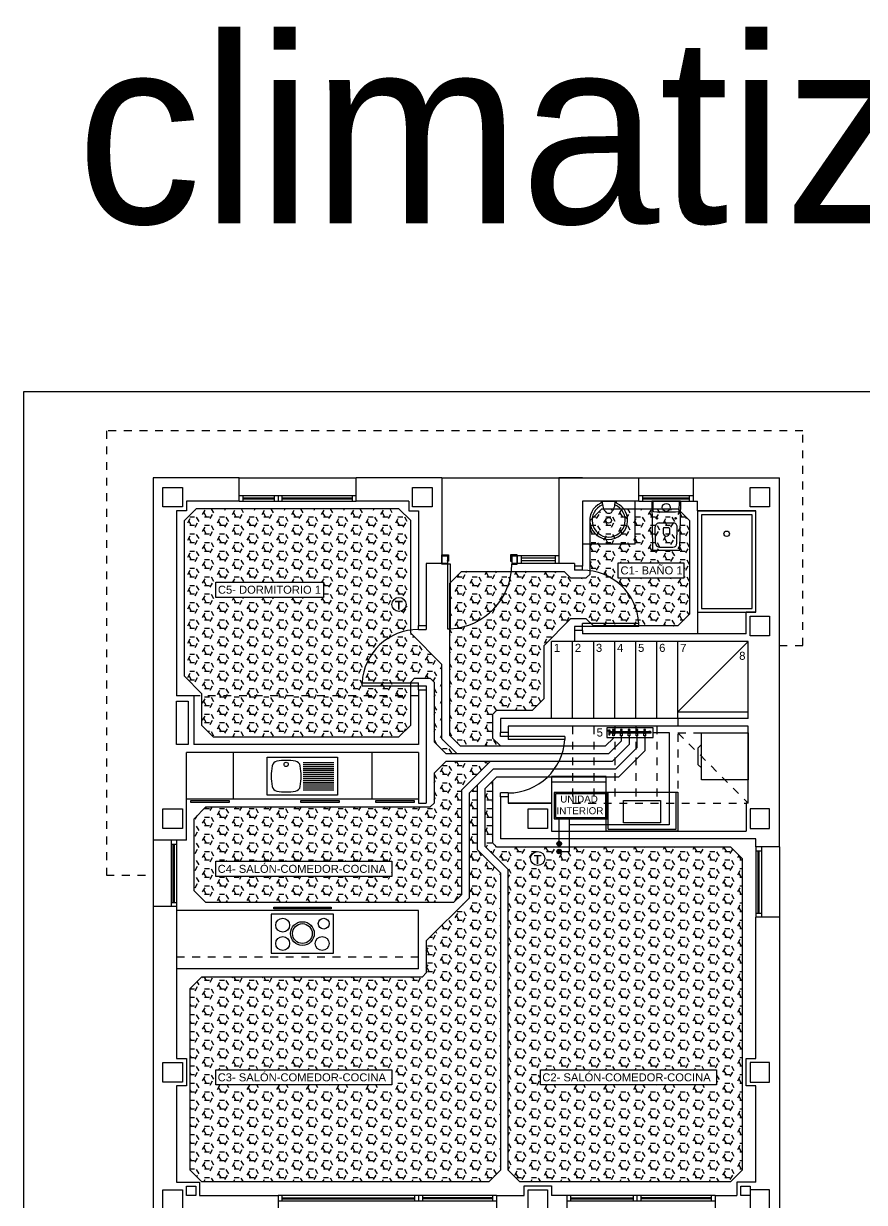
# Model space of a CAD drawing. Header units: millimetres. Extents: x 441156 to 441876, y 4514765 to 4515211.
# Drawn here: x 441467.02 to 441477.8, y 4515038.07 to 4515053.17 of the extents above; entities that cross this region are included whole.
import ezdxf
from ezdxf.enums import TextEntityAlignment as Align

# ---------------------------------------------------------------- set-up
doc = ezdxf.new("R2010")
doc.units = ezdxf.units.MM
for name, pattern in [('CONTINUA', [0]), ('HIDDEN', [0.375, 0.25, -0.125]), ('RAYITAS', [0.375, 0.25, -0.125])]:
    doc.linetypes.add(name, pattern=pattern)
doc.layers.add('01_cartela', color=6, linetype='Continuous', plot=False)
for name, color, linetype in [('01_mono BAJA', 2, 'Continuous'), ('01_proyección', 4, 'RAYITAS'), ('01_sanitarios', 250, 'Continuous'), ('01_textos', 7, 'Continuous'), ('INGIN CALEFACCION MAQUINAS', 7, 'Continuous'), ('INGIN CALEFACCION TEXTO', 7, 'Continuous'), ('INGIN CALEFACCION TUBERIAS', 89, 'Continuous'), ('INGIN CLIMATIZACION EQUIPOS', 7, 'Continuous'), ('SOMBRAS2', 250, 'Continuous')]:
    doc.layers.add(name, color=color, linetype=linetype)
doc.styles.add('Century Gothic_6', font='', dxfattribs={"height": 11})
doc.styles.add('Estilo1', font='swissel.ttf')
doc.styles.add('NIEVES2', font='sanss___.ttf')
doc.styles.add('NIEVES3', font='swisseb.ttf')
doc.styles.get('Century Gothic_6').set_extended_font_data('Century Gothic')
pattern_1 = [(0, (34.55036, 43.19824), (0, 0.1099852), [0.0635, -0.127]), (120, (34.55036, 43.19824), (-0.0952499772403, -0.0549926), [0.0635, -0.127]), (60, (34.61386, 43.19824), (-0.0952499772403, 0.0549926), [0.0635, -0.127])]

# ---------------------------------------------------------------- blocks, each defined once
blk = doc.blocks.new('A$C48161785')
at = {"layer": '01_mono BAJA', "color": 254, "linetype": 'CONTINUA'}
for p, q in [((1.1, 12.5), (0, 12.5)), ((0, 12.5), (0, 7.855)), ((1.1, 12.2), (1.1, 12.5)), ((1.1, 12.5), (2.6, 12.5)), ((3.7, 12.5), (2.6, 12.5)), ((2.6, 12.2), (2.6, 12.5)), ((3.7, 12.5), (3.7, 11.4)), ((3.7, 12.5), (5.2, 12.5)), ((5.5, 12.5), (5.2, 12.5)), ((5.2, 12.5), (5.2, 11.4)), ((5.2, 12.5), (6.225, 12.5)), ((6.225, 12.2), (6.225, 12.5)), ((6.225, 12.5), (6.925, 12.5)), ((6.925, 12.2), (6.925, 12.5)), ((6.925, 12.5), (8.025, 12.5)), ((8.025, 7.77, 0), (8.025, 12.5)), ((1.1, 12.27, 0), (2.6, 12.27, 0)), ((1.15, 12.27), (1.15, 12.2)), ((1.15, 12.242), (1.55, 12.242, 0)), ((1.55, 12.27, 0), (1.55, 12.2, 0)), ((1.6, 12.27, 0), (1.6, 12.2, 0)), ((1.65, 12.27, 0), (1.65, 12.2, 0)), ((1.65, 12.242, 0), (2.55, 12.242, 0)), ((2.55, 12.27, 0), (2.55, 12.2, 0)), ((6.225, 12.27), (6.925, 12.27)), ((6.275, 12.2), (6.275, 12.27)), ((6.275, 12.242), (6.875, 12.242)), ((6.875, 12.2), (6.875, 12.27)), ((1.1, 12.2), (0.425, 12.2)), ((0.425, 12.2, 0), (0.425, 12.075, 0)), ((1.1, 12.2, 0), (2.6, 12.2, 0)), ((1.15, 12.228), (1.55, 12.228, 0)), ((1.65, 12.228, 0), (2.55, 12.228, 0)), ((3.275, 12.2), (2.6, 12.2)), ((3.275, 12.2, 0), (3.275, 12.075, 0)), ((5.5, 12.2), (5.5, 11.366)), ((6.225, 12.2), (5.5, 12.2)), ((5.741, 12.198), (5.741, 12.183)), ((5.743, 12.2), (5.931, 12.2)), ((5.934, 12.198), (5.933, 12.183)), ((6.175, 11.65), (6.175, 12.2)), ((6.225, 12.2), (6.925, 12.2)), ((6.275, 12.228), (6.875, 12.228)), ((6.409, 12.073), (6.407, 12.2)), ((6.741, 12.073), (6.743, 12.2)), ((6.925, 12.2), (6.975, 12.2, 0)), ((6.975, 12.075, 0), (6.975, 12.2, 0)), ((0.3, 12.075), (0.3, 9.705)), ((0.425, 12.075, 0), (0.3, 12.075, 0)), ((3.275, 12.075, 0), (3.4, 12.075, 0)), ((3.4, 12.075), (3.4, 10.606)), ((5.853, 12.043), (5.822, 12.043)), ((6.975, 12.075, 0), (7.725, 12.075, 0)), ((7.725, 10.775, 0), (7.725, 12.075, 0)), ((6.439, 11.659), (6.435, 11.869)), ((6.485, 11.92), (6.665, 11.92)), ((6.535, 11.85), (6.535, 11.79)), ((6.545, 11.86), (6.605, 11.86)), ((6.615, 11.85), (6.615, 11.79)), ((6.711, 11.659), (6.715, 11.869)), ((6.175, 11.65), (5.5, 11.65)), ((3.785, 11.5), (3.785, 11.44)), ((4.58, 11.5), (4.58, 11.44)), ((4.665, 11.5), (4.665, 11.4)), ((5.2, 11.5), (4.665, 11.5)), ((4.715, 11.5), (4.715, 11.4)), ((5.15, 11.5), (5.15, 11.4)), ((6.489, 11.61), (6.661, 11.61)), ((3.7, 11.4), (3.5, 11.4)), ((3.5, 11.4), (3.5, 10.606)), ((3.71, 11.4), (3.77, 11.4)), ((3.77, 11.43), (3.77, 11.4)), ((4.595, 11.43), (4.595, 11.4)), ((5.2, 11.4), (4.665, 11.4)), ((5.15, 11.467), (4.715, 11.467)), ((5.15, 11.433), (4.715, 11.433)), ((5.4, 11.4), (5.2, 11.4)), ((5.4, 11.4), (5.4, 11.366)), ((5.5, 11.366), (5.4, 11.366)), ((5.4, 11.366), (5.4, 11.316)), ((5.5, 11.316), (5.5, 11.366)), ((5.5, 11.316), (5.4, 11.316)), ((6.975, 10.775, 0), (6.975, 10.5)), ((7.725, 10.775, 0), (7.6, 10.775, 0)), ((7.6, 10.5), (7.6, 10.775, 0)), ((3.4, 10.606), (3.5, 10.606)), ((3.4, 10.556), (3.4, 10.606)), ((3.5, 10.606), (3.5, 10.556)), ((6.224, 10.591), (5.4, 10.591)), ((5.4, 10.591), (5.4, 10.541)), ((5.5, 10.541), (5.5, 10.632)), ((6.224, 10.632), (5.5, 10.632)), ((6.224, 10.591), (6.224, 10.632)), ((3.4, 10.556), (3.5, 10.556)), ((5.4, 10.541), (5.4, 10.4)), ((5.5, 10.541), (5.4, 10.541)), ((5.5, 10.541), (5.5, 10.5)), ((7.6, 10.5), (5.5, 10.5)), ((5.105, 9.415), (5.105, 10.4)), ((5.4, 10.4), (5.105, 10.4)), ((5.375, 9.415), (5.375, 10.4)), ((7.625, 10.4), (5.4, 10.4)), ((5.645, 9.415), (5.645, 10.4)), ((5.915, 9.415), (5.915, 10.4)), ((6.185, 9.415), (6.185, 10.4)), ((6.455, 9.415), (6.455, 10.4)), ((6.725, 9.415), (6.725, 10.4)), ((6.725, 9.5), (7.625, 10.4)), ((7.625, 9.415), (7.625, 10.4)), ((2.676, 9.831), (2.676, 9.872)), ((2.676, 9.872), (3.4, 9.872)), ((2.676, 9.831), (3.5, 9.831)), ((3.4, 9.781), (3.4, 9.872)), ((3.5, 9.831), (3.5, 9.781)), ((0.52, 9.705), (0.3, 9.705)), ((0.52, 9.705), (0.52, 9.08)), ((3.4, 9.781), (3.4, 9.08)), ((3.4, 9.781), (3.5, 9.781)), ((3.5, 9.781), (3.5, 8.33)), ((7.625, 9.415, 0), (4.45, 9.415, 0)), ((4.45, 9.415, 0), (4.45, 9.235, 0)), ((4.45, 9.415, 0), (4.45, 9.235, 0)), ((6.725, 9.5), (7.625, 9.5)), ((4.55, 9.235, 0), (4.45, 9.235, 0)), ((4.45, 9.185, 0), (4.45, 9.235, 0)), ((7.625, 9.315, 0), (4.55, 9.315, 0)), ((4.55, 9.315, 0), (4.55, 9.235, 0)), ((4.55, 9.315, 0), (4.55, 9.235, 0)), ((4.55, 9.235, 0), (4.55, 9.144, 0)), ((7.625, 8.33), (7.625, 9.315)), ((3.4, 9.08), (0.52, 9.08)), ((5.274, 9.185, 0), (4.45, 9.185, 0)), ((5.274, 9.144, 0), (4.55, 9.144, 0)), ((5.274, 9.185, 0), (5.274, 9.144, 0)), ((3.4, 8.98), (0.425, 8.98)), ((0.425, 7.855), (0.425, 8.98)), ((1.025, 8.98), (1.025, 8.38)), ((1.462, 8.43, 0), (1.462, 8.92, 0)), ((1.462, 8.92, 0), (2.362, 8.92, 0)), ((2.362, 8.92, 0), (2.362, 8.43, 0)), ((2.8, 8.98), (2.8, 8.38)), ((3.4, 8.98), (3.4, 8.33)), ((1.921, 8.85, 0), (2.317, 8.85, 0)), ((1.921, 8.825, 0), (2.317, 8.825, 0)), ((1.921, 8.8, 0), (2.317, 8.8, 0)), ((1.921, 8.775, 0), (2.317, 8.775, 0)), ((1.921, 8.75, 0), (2.317, 8.75, 0)), ((1.921, 8.725, 0), (2.317, 8.725, 0)), ((1.921, 8.7, 0), (2.317, 8.7, 0)), ((1.921, 8.675, 0), (2.317, 8.675, 0)), ((1.921, 8.65, 0), (2.317, 8.65, 0)), ((1.921, 8.625, 0), (2.317, 8.625, 0)), ((1.921, 8.6, 0), (2.317, 8.6, 0)), ((1.921, 8.575, 0), (2.317, 8.575, 0)), ((1.921, 8.55, 0), (2.317, 8.55, 0)), ((1.921, 8.525, 0), (2.317, 8.525, 0)), ((1.921, 8.5, 0), (2.317, 8.5, 0)), ((5.805, 8.6, 0), (5.105, 8.6, 0)), ((5.83, 7.995, 0), (5.83, 8.47, 0)), ((6.7, 7.995, 0), (6.7, 8.47, 0)), ((3.4, 8.38), (0.425, 8.38)), ((2.362, 8.43, 0), (1.462, 8.43, 0)), ((3.4, 8.33), (3.5, 8.33)), ((4.45, 8.41, 0), (4.45, 8.46, 0)), ((4.55, 8.46, 0), (4.45, 8.46, 0)), ((4.45, 8.41, 0), (4.45, 7.87, 0)), ((4.55, 8.41, 0), (4.45, 8.41, 0)), ((4.55, 8.46, 0), (4.55, 8.41, 0)), ((4.55, 8.41, 0), (4.55, 8.33, 0)), ((5.105, 8.33), (4.55, 8.33)), ((4.55, 8.33), (5.105, 8.33)), ((5.105, 8.33), (5.105, 7.97, 0)), ((7.625, 8.33), (7.6, 8.33)), ((7.625, 8.33), (7.6, 8.33)), ((7.6, 8.33), (7.6, 7.97)), ((7.725, 7.87, 0), (4.45, 7.87, 0)), ((5.105, 7.97, 0), (7.6, 7.97, 0)), ((5.83, 7.995, 0), (6.7, 7.995, 0)), ((7.725, 7.77, 0), (7.725, 7.87)), ((0.425, 7.855), (0, 7.855)), ((0, 7.855), (0, 7.005)), ((0.23, 7.855), (0.23, 7.005)), ((0.23, 7.805), (0.3, 7.805)), ((0.258, 7.055), (0.258, 7.805)), ((0.272, 7.055), (0.272, 7.805)), ((0.3, 7.855), (0.3, 7.005)), ((8.025, 7.77, 0), (7.725, 7.77, 0)), ((7.725, 7.77, 0), (7.725, 6.87, 0)), ((7.725, 7.72, 0), (7.795, 7.72, 0)), ((7.753, 6.92, 0), (7.753, 7.72, 0)), ((7.767, 6.92, 0), (7.767, 7.72, 0)), ((7.795, 7.77, 0), (7.795, 6.87, 0)), ((8.025, 7.77, 0), (8.025, 6.87, 0)), ((0.3, 7.005), (0, 7.005)), ((0, 7.005), (0, 3)), ((0.23, 7.055), (0.3, 7.055)), ((0.3, 7.005), (0.3, 5.055)), ((3.4, 6.955), (0.3, 6.955)), ((3.4, 6.205), (3.4, 6.955)), ((7.725, 6.92, 0), (7.795, 6.92, 0)), ((8.025, 6.87, 0), (7.725, 6.87, 0)), ((7.725, 5.055), (7.725, 6.87, 0)), ((8.025, 6.87, 0), (8.025, 3, 0)), ((3.4, 6.205), (0.3, 6.205)), ((7.6, 4.705), (7.6, 5.055)), ((7.6, 5.055), (7.725, 5.055)), ((0.3, 4.705), (0.3, 3.47)), ((7.725, 4.705), (7.6, 4.705)), ((7.725, 3.47), (7.725, 4.705)), ((0.3, 3.47), (0.595, 3.47)), ((0.595, 3.47), (0.595, 3.3)), ((7.725, 3.47), (7.48, 3.47)), ((7.48, 3.47), (7.48, 3.3, 0)), ((0.595, 3.3), (1.6, 3.3, 0)), ((1.6, 3.3, 0), (1.6, 3, 0)), ((4.4, 3.3, 0), (1.6, 3.3, 0)), ((4.4, 3.23, 0), (1.6, 3.23, 0)), ((1.65, 3.3, 0), (1.65, 3.23, 0)), ((1.65, 3.272, 0), (3.35, 3.272, 0)), ((1.65, 3.258, 0), (3.35, 3.258, 0)), ((3.35, 3.3, 0), (3.35, 3.23, 0)), ((3.4, 3.3, 0), (3.4, 3.23, 0)), ((3.45, 3.3, 0), (3.45, 3.23, 0)), ((4.35, 3.272, 0), (3.45, 3.272, 0)), ((4.35, 3.258, 0), (3.45, 3.258, 0)), ((4.35, 3.3, 0), (4.35, 3.23, 0)), ((4.4, 3.3, 0), (4.755, 3.3, 0)), ((4.4, 3.3, 0), (4.4, 3, 0)), ((5.3, 3.3, 0), (5.105, 3.3, 0)), ((7.2, 3.3, 0), (5.3, 3.3, 0)), ((5.3, 3.3, 0), (5.3, 3, 0)), ((7.2, 3.23, 0), (5.3, 3.23, 0)), ((5.35, 3.3, 0), (5.35, 3.23, 0)), ((5.35, 3.272, 0), (6.15, 3.272, 0)), ((5.35, 3.258, 0), (6.15, 3.258, 0)), ((6.15, 3.3, 0), (6.15, 3.23, 0)), ((6.2, 3.3, 0), (6.2, 3.23, 0)), ((6.25, 3.3, 0), (6.25, 3.23, 0)), ((7.15, 3.272, 0), (6.25, 3.272, 0)), ((7.15, 3.258, 0), (6.25, 3.258, 0)), ((7.15, 3.3, 0), (7.15, 3.23, 0)), ((7.2, 3.3, 0), (7.48, 3.3, 0)), ((7.2, 3.3, 0), (7.48, 3.3, 0)), ((7.2, 3.3, 0), (7.2, 3, 0)), ((0, 3), (1.6, 3)), ((0, 3), (0, 0)), ((0, 3), (1.6, 3, 0)), ((1.6, 3, 0), (4.4, 3, 0)), ((4.4, 3, 0), (5.3, 3, 0)), ((7.2, 3, 0), (5.3, 3, 0)), ((7.2, 3, 0), (8.025, 3)), ((8.025, 3), (8.025, 0)), ((0, 0, 0), (8.025, 0))]:
    blk.add_line(p, q, dxfattribs=at)
for points in [[(0.375, 12.125), (0.125, 12.125), (0.125, 12.375), (0.375, 12.375), (0.375, 12.125)], [(3.575, 12.125), (3.325, 12.125), (3.325, 12.375), (3.575, 12.375), (3.575, 12.125)], [(7.65, 12.375), (7.9, 12.375), (7.9, 12.125), (7.65, 12.125), (7.65, 12.375)], [(3.785, 11.51), (3.785, 11.5), (3.7, 11.5), (3.7, 11.51)], [(3.77, 11.4), (3.7, 11.4), (3.7, 11.5), (3.77, 11.5)], [(4.58, 11.51), (4.58, 11.5), (4.665, 11.5), (4.665, 11.51)], [(3.77, 11.4), (3.77, 11.39), (3.7, 11.39), (3.7, 11.4)], [(3.785, 11.44), (3.785, 11.43), (3.77, 11.43), (3.77, 11.44)], [(3.77, 11.39), (3.77, 10.565), (3.81, 10.565), (3.81, 11.39)], [(4.58, 11.44), (4.58, 11.43), (4.595, 11.43), (4.595, 11.44)], [(4.595, 11.4), (4.595, 11.39), (4.665, 11.39), (4.665, 11.4)], [(7.65, 10.725), (7.9, 10.725), (7.9, 10.475), (7.65, 10.475), (7.65, 10.725)], [(0.3, 9.635), (0.45, 9.635), (0.45, 9.08), (0.3, 9.08)], [(0.478, 8.36), (0.478, 8.34), (0.978, 8.34), (0.978, 8.36)], [(2.85, 8.36), (2.85, 8.34), (3.35, 8.34), (3.35, 8.36)], [(0.375, 8.005), (0.125, 8.005), (0.125, 8.255), (0.375, 8.255), (0.375, 8.005)], [(5.055, 8.005), (4.805, 8.005), (4.805, 8.255), (5.055, 8.255), (5.055, 8.005)], [(7.65, 8.005), (7.9, 8.005), (7.9, 8.255), (7.65, 8.255), (7.65, 8.005)], [(0.375, 4.755), (0.125, 4.755), (0.125, 5.005), (0.375, 5.005), (0.375, 4.755)], [(7.65, 4.755), (7.9, 4.755), (7.9, 5.005), (7.65, 5.005), (7.65, 4.755)], [(0.375, 3.125), (0.125, 3.125), (0.125, 3.375), (0.375, 3.375), (0.375, 3.125)], [(0.425, 3.42), (0.545, 3.42), (0.545, 3.3), (0.425, 3.3)], [(5.055, 3.125), (4.805, 3.125), (4.805, 3.375), (5.055, 3.375), (5.055, 3.125)], [(7.53, 3.42), (7.65, 3.42), (7.65, 3.3), (7.53, 3.3)], [(7.65, 3.125), (7.9, 3.125), (7.9, 3.375), (7.65, 3.375), (7.65, 3.125)], [(7.835, 0.2), (7.935, 0.2), (7.935, 0.1), (7.835, 0.1)]]:
    blk.add_lwpolyline(points, close=True, dxfattribs=at)
at = {"layer": '01_mono BAJA', "color": 254, "linetype": 'CONTINUA', "flags": 128}
blk.add_lwpolyline([(6.394, 12.2, 0.414214), (6.39, 12.196), (6.39, 12.195), (6.4, 11.574, 0.436396), (6.404, 11.57), (6.746, 11.57, 0.436396), (6.75, 11.574), (6.76, 12.195), (6.76, 12.196, 0.414214), (6.756, 12.2)], format="xyb", close=True, dxfattribs=at)
at = {"layer": '01_mono BAJA', "color": 254, "linetype": 'CONTINUA', "elevation": 0}
for points in [[(7.725, 12.075), (6.975, 12.075), (6.975, 10.775), (7.725, 10.775)], [(7.675, 12.025), (7.025, 12.025), (7.025, 10.825), (7.675, 10.825)], [(7.025, 9.23), (7.625, 9.23), (7.625, 8.63), (7.025, 8.63)], [(5.105, 8.67), (5.105, 7.97), (5.805, 7.97), (5.805, 8.67)], [(5.805, 8.47), (6.725, 8.47), (6.725, 7.97), (5.805, 7.97)], [(1.887, 8.36), (1.887, 8.34), (2.387, 8.34), (2.387, 8.36)], [(6.029, 8.363), (6.501, 8.363), (6.501, 8.077), (6.029, 8.077)], [(2.28, 6.975), (1.545, 6.975), (1.545, 6.995), (2.28, 6.995)], [(1.512, 6.408), (2.312, 6.408), (2.312, 6.908), (1.512, 6.908)], [(0.19, 0.2), (0.09, 0.2), (0.09, 0.1), (0.19, 0.1)], [(4.062, 0.2), (3.962, 0.2), (3.962, 0.1), (4.062, 0.1)]]:
    blk.add_lwpolyline(points, close=True, dxfattribs=at)
at = {"layer": '01_mono BAJA', "color": 254, "linetype": 'CONTINUA'}
for points in [[(4.595, 11.5), (4.595, 11.4)], [(4.665, 11.4), (4.665, 11.5)], [(0.3, 5.055), (0.425, 5.055), (0.425, 4.705), (0.3, 4.705)], [(4.755, 3.3), (4.755, 3.425), (5.105, 3.425), (5.105, 3.3)]]:
    blk.add_lwpolyline(points, dxfattribs=at)
at = {"layer": '01_mono BAJA', "color": 254, "linetype": 'CONTINUA', "elevation": 0}
blk.add_lwpolyline([(7.025, 8.78), (6.985, 8.82), (6.985, 9.04), (7.025, 9.08)], dxfattribs=at)
at = {"layer": '01_mono BAJA', "color": 254, "linetype": 'CONTINUA'}
for centre, radius in [((6.575, 12.12), 0.051), ((5.837, 11.953), 0.036), ((6.455, 11.98), 0.01), ((6.695, 11.98), 0.01), ((7.35, 11.781, 0), 0.035), ((1.704, 8.825, 0), 0.0275), ((1.66, 6.765, 0), 0.089), ((1.912, 6.658, 0), 0.152), ((2.185, 6.785, 0), 0.0693), ((1.912, 6.658, 0), 0.127), ((1.66, 6.531, 0), 0.089), ((2.165, 6.531, 0), 0.089)]:
    blk.add_circle(centre, radius, dxfattribs=at)
for centre, radius, start, end in [((5.837, 11.953), 0.243, 114.8749, 65.1251), ((5.837, 11.953), 0.213, 112.0656, 68.0564), ((5.729, 12.184), 0.0128, 300.5291, 356.214), ((5.743, 12.197), 0.0027, 90, 173.3159), ((6.033, 12.197), 0.279, 179.383, 196.8165), ((5.903, 12.158), 0.143, 196.8165, 225.6956), ((5.772, 12.158), 0.143, 314.3044, 343.1835), ((5.642, 12.197), 0.279, 343.1835, 0.617), ((5.931, 12.197), 0.0027, 6.6841, 90), ((5.946, 12.184), 0.0128, 183.786, 239.4709), ((5.837, 12.091), 0.0498, 225.6956, 252.5904), ((5.837, 12.091), 0.0498, 287.9532, 314.3044), ((6.416, 12.073), 0.007, 180.924, 266.9359), ((6.575, 15.044), 2.982, 266.9359, 273.0641), ((6.734, 12.073), 0.007, 273.0641, 359.076), ((6.485, 11.87), 0.05, 90, 180.924), ((6.545, 11.85), 0.01, 90, 180), ((6.575, 11.79), 0.04, 180, 0), ((6.605, 11.85), 0.01, 0, 90), ((6.665, 11.87), 0.05, 359.076, 90), ((6.489, 11.66), 0.05, 180.924, 270), ((6.661, 11.66), 0.05, 270, 359.076), ((3.768, 11.391), 0.827, 272.8856, 359.9505), ((5.5, 10.591), 0.725, 3.2758, 90), ((3.4, 9.831), 0.725, 90, 176.7242), ((4.55, 9.185, 0), 0.725, 270, 356.7242), ((2.262, 8.675, 0), 0.75, 169.8852, 190.1148), ((1.598, 8.794, 0), 0.075, 99.0787, 169.8852), ((1.704, 8.127, 0), 0.75, 80.9213, 99.0787), ((1.811, 8.794, 0), 0.075, 10.1148, 80.9213), ((1.146, 8.675, 0), 0.75, 349.8852, 10.1148), ((1.598, 8.557, 0), 0.075, 190.1148, 260.9213), ((1.704, 9.223, 0), 0.75, 260.9213, 279.0787), ((1.811, 8.557, 0), 0.075, 279.0787, 349.8852)]:
    blk.add_arc(centre, radius, start, end, dxfattribs=at)
at = {"layer": '01_proyección', "color": 120, "ltscale": 0.25}
for p, q in [((3.4, 9.705), (0.52, 9.705)), ((6.725, 9.415), (6.725, 8.33)), ((5.375, 9.315), (5.375, 8.33)), ((5.645, 9.315), (5.645, 8.33)), ((5.915, 9.315), (5.915, 8.33)), ((6.185, 9.315), (6.185, 8.33)), ((6.455, 9.315), (6.455, 8.33)), ((6.725, 9.23), (7.625, 9.23)), ((6.725, 9.23), (7.625, 8.33)), ((5.375, 8.33), (7.6, 8.33)), ((3.4, 6.355), (0.3, 6.355))]:
    blk.add_line(p, q, dxfattribs=at)
at = {"layer": '01_proyección', "color": 120, "ltscale": 0.25, "elevation": 0}
blk.add_lwpolyline([(8.025, 10.35), (8.325, 10.35), (8.325, 13.1), (-0.6, 13.1), (-0.6, 7.405), (0, 7.405)], dxfattribs=at)
at = {"layer": '01_mono BAJA', "color": 254, "linetype": 'CONTINUA', "style": 'NIEVES2'}
for s, p in [('1', (5.174, 10.268)), ('2', (5.444, 10.268)), ('3', (5.714, 10.268)), ('4', (5.984, 10.268)), ('5', (6.254, 10.268)), ('6', (6.524, 10.268)), ('7', (6.794, 10.268)), ('8', (7.55, 10.166))]:
    blk.add_text(s, height=0.103, dxfattribs=at).set_placement(p, align=Align.CENTER)

msp = doc.modelspace()

# ---------------------------------------------------------------- hatches: boundary and pattern name
at = {"layer": '01_sanitarios', "linetype": 'CONTINUA'}
h = msp.add_hatch(dxfattribs=at)
h.set_pattern_fill('HEX', color=254, scale=0.02, style=0)
h.set_pattern_definition(pattern_1)
h.paths.add_polyline_path([(441471.98383069, 4515044.73353891), (441472.03383069, 4515044.7835389), (441472.23383066, 4515044.7835389), (441472.28383445, 4515044.73353511), (441472.28383445, 4515043.96664405), (441472.43383445, 4515043.81664405), (441472.57525581, 4515043.81664405), (441472.38383447, 4515044.00806539), (441472.38383447, 4515044.95853972), (441471.98383069, 4515045.35854349), (441471.98383069, 4515046.80299229), (441471.83383069, 4515046.95299229), (441469.23383068, 4515046.95299229), (441469.08383068, 4515046.80299229), (441469.08383069, 4515044.80799319), (441469.30383292, 4515044.58798783), (441469.30383292, 4515044.18299148), (441469.45383292, 4515044.03299148), (441471.83383069, 4515044.03299148), (441471.98383069, 4515044.18299148)])
h.paths.add_polyline_path([(441470.8682892, 4515045.81953258), (441469.48555998, 4515045.81953258), (441469.48555998, 4515046.0137104), (441470.8682892, 4515046.0137104)], flags=16)
h.paths.add_polyline_path([(441471.74371044, 4515045.72909338, -1), (441471.92395095, 4515045.72909338, -1)], flags=16)
h.paths.add_polyline_path([(441471.75285375, 4515045.59312954), (441471.91862971, 4515045.59312954), (441471.91862971, 4515045.84220411), (441471.75285375, 4515045.84220411)], flags=24)
h.paths.add_polyline_path([(441469.49850648, 4515045.83621753), (441470.84966893, 4515045.83621753), (441470.84966893, 4515045.9970233), (441469.49850648, 4515045.9970233)], flags=8)
h = msp.add_hatch(dxfattribs=at)
h.set_pattern_fill('HEX', color=254, scale=0.02, style=0)
h.set_pattern_definition(pattern_1)
h.paths.add_polyline_path([(441473.68883222, 4515045.19867926), (441474.03383072, 4515045.54367773), (441474.23383071, 4515045.54367773), (441474.32451696, 4515045.45299148), (441475.4088079, 4515045.45299148), (441475.5588079, 4515045.60299148), (441475.5588079, 4515046.80302236), (441475.4088079, 4515046.95302236), (441474.43383069, 4515046.95302236), (441474.28383069, 4515046.80302236), (441474.28383069, 4515046.11867773), (441474.23383069, 4515046.06867773), (441474.03383069, 4515046.06867773), (441473.94949909, 4515046.15300933), (441472.63383447, 4515046.15300933), (441472.48383447, 4515046.00300933), (441472.48383447, 4515044.04948675), (441472.61667716, 4515043.91664405), (441473.13383259, 4515043.91664405), (441473.03383259, 4515044.01664405), (441473.03383259, 4515044.31799229), (441473.08383259, 4515044.36799229), (441473.53883222, 4515044.36799229), (441473.68883222, 4515044.51799229)])
h.paths.add_polyline_path([(441474.64234397, 4515046.06697424), (441474.64234397, 4515046.26115206), (441475.48333706, 4515046.26115206), (441475.48333706, 4515046.06697424)], flags=16)
h.paths.add_polyline_path([(441474.64640304, 4515046.07750411), (441475.49411538, 4515046.07750411), (441475.49411538, 4515046.27524035), (441474.64640304, 4515046.27524035)], flags=24)
h = msp.add_hatch(dxfattribs=at)
h.set_pattern_fill('HEX', color=254, scale=0.02, style=0)
h.set_pattern_definition(pattern_1)
h.paths.add_polyline_path([(441472.63383259, 4515043.34948677), (441473.00098988, 4515043.71664405), (441472.43383445, 4515043.71664405), (441472.28383445, 4515043.56664405), (441472.28383445, 4515043.18299229), (441472.23383364, 4515043.13299148), (441469.35883067, 4515043.13299148), (441469.20883067, 4515042.98299148), (441469.20883067, 4515042.05799064), (441469.35883067, 4515041.90799064), (441472.53383069, 4515041.90799064), (441472.63383259, 4515042.00799254)])
h.paths.add_polyline_path([(441471.74182361, 4515042.24248121), (441469.48555998, 4515042.24248121), (441469.48555998, 4515042.43665903), (441471.74182361, 4515042.43665903)], flags=16)
h.paths.add_polyline_path([(441469.49624178, 4515042.25216696), (441471.68203263, 4515042.25216696), (441471.68203263, 4515042.45496795), (441469.49624178, 4515042.45496795)], flags=24)
h = msp.add_hatch(dxfattribs=at)
h.set_pattern_fill('HEX', color=254, scale=0.02, style=0)
h.set_pattern_definition(pattern_1)
h.paths.add_polyline_path([(441473.13383259, 4515042.29014877), (441472.83383259, 4515042.59014877), (441472.83383259, 4515043.40806541), (441472.73383259, 4515043.30806541), (441472.73383259, 4515041.96657118), (441472.18383069, 4515041.41656928), (441472.18383069, 4515041.00799064), (441472.13383069, 4515040.95799064), (441469.30883069, 4515040.95799064), (441469.15883069, 4515040.80799064), (441469.15883069, 4515038.47799148), (441469.30883069, 4515038.32799148), (441472.98383259, 4515038.32799148), (441473.13383259, 4515038.47799148)])
h.paths.add_polyline_path([(441471.74182361, 4515039.76472321), (441471.74182361, 4515039.57054539), (441469.48555998, 4515039.57054539), (441469.48555998, 4515039.76472321)], flags=16)
h.paths.add_polyline_path([(441469.4962066, 4515039.58005528), (441471.6820678, 4515039.58005528), (441471.6820678, 4515039.7830673), (441469.4962066, 4515039.7830673)], flags=24)
h = msp.add_hatch(dxfattribs=at)
h.set_pattern_fill('HEX', color=254, scale=0.02, style=0)
h.set_pattern_definition(pattern_1)
h.paths.add_polyline_path([(441476.23383056, 4515042.47299067), (441476.08383056, 4515042.62299067), (441474.01780888, 4515042.62299067), (441474.01780888, 4515042.56188496), (441473.9155209, 4515042.56188496, -1), (441473.85847868, 4515042.56188496, -1), (441473.9155209, 4515042.56188496), (441474.01780888, 4515042.56188496), (441474.01780888, 4515042.62299067), (441473.13383069, 4515042.62299067), (441473.08383259, 4515042.62299148), (441473.03383259, 4515042.67299148), (441473.03383259, 4515043.46664406), (441472.93383259, 4515043.36664406), (441472.93383259, 4515042.63157012), (441473.23383259, 4515042.33157012), (441473.23383259, 4515038.47799148), (441473.38383259, 4515038.32799148), (441476.08383056, 4515038.32799148), (441476.23383056, 4515038.47799148)])
h.paths.add_polyline_path([(441473.5213092, 4515042.47299148, -1), (441473.70154971, 4515042.47299148, -1)], flags=16)
h.paths.add_polyline_path([(441475.90197094, 4515039.76472321), (441475.90197094, 4515039.57054539), (441473.64570731, 4515039.57054539), (441473.64570731, 4515039.76472321)], flags=16)
h.paths.add_polyline_path([(441473.6563891, 4515039.58023114), (441475.84217996, 4515039.58023114), (441475.84217996, 4515039.78303213), (441473.6563891, 4515039.78303213)], flags=24)
h.paths.add_polyline_path([(441473.53045251, 4515042.33702764), (441473.69622847, 4515042.33702764), (441473.69622847, 4515042.58610221), (441473.53045251, 4515042.58610221)], flags=24)
at = {"layer": 'INGIN CALEFACCION TUBERIAS'}
h = msp.add_hatch(color=86, dxfattribs=at)
edge = h.paths.add_edge_path()
edge.add_arc((441473.88699979, 4515042.56188496), 0.02852111, -180, 180, ccw=False)
at = {"layer": 'INGIN CLIMATIZACION EQUIPOS', "linetype": 'HIDDEN', "ltscale": 2}
h = msp.add_hatch(color=30, dxfattribs=at)
edge = h.paths.add_edge_path()
edge.add_arc((441473.88699979, 4515042.66188496), 0.02852111, -180, 180, ccw=False)

# ---------------------------------------------------------------- linework, layer by layer
at = {"layer": '01_cartela', "color": 3}
msp.add_lwpolyline([(441467.02291656, 4515048.45299148), (441467.02291656, 4515026.91796746), (441497.66090462, 4515026.91796746), (441497.66090462, 4515048.45299148)], close=True, dxfattribs=at)
at = {"layer": 'INGIN CALEFACCION MAQUINAS', "color": 30, "elevation": 0.00000119}
for points in [[(441473.82168459, 4515042.98014538), (441474.50598063, 4515042.98014538), (441474.50598063, 4515043.31954521), (441473.82168459, 4515043.31954521)], [(441473.84168459, 4515043.00014538), (441474.48598063, 4515043.00014538), (441474.48598063, 4515043.29954521), (441473.84168459, 4515043.29954521)]]:
    msp.add_lwpolyline(points, close=True, dxfattribs=at)
at = {"layer": 'INGIN CALEFACCION MAQUINAS'}
for centre in [(441471.83383069, 4515045.72909338), (441473.61142945, 4515042.47299148, 0.00000137)]:
    msp.add_circle(centre, 0.09012025, dxfattribs=at)
at = {"layer": 'INGIN CALEFACCION TUBERIAS', "color": 86, "linetype": 'Continuous', "ltscale": 0.5}
for p, q in [((441474.54982226, 4515044.07747825, 0.00000119), (441474.54982226, 4515044.1014541, 0.00000119)), ((441474.54982226, 4515044.1014541, 0.00000119), (441474.57079039, 4515044.1014541, 0.00000119)), ((441474.57079039, 4515044.07747825, 0.00000119), (441474.54982226, 4515044.07747825, 0.00000119)), ((441474.5644171, 4515044.1014541, 0.00000119), (441475.0296569, 4515044.1014541, 0.00000119)), ((441475.0296569, 4515044.07747825, 0.00000119), (441474.5644171, 4515044.07747825, 0.00000119)), ((441475.0296569, 4515044.1014541, 0.00000119), (441475.0296569, 4515044.07747825, 0.00000119))]:
    msp.add_line(p, q, dxfattribs=at)
at = {"layer": 'INGIN CALEFACCION TUBERIAS', "color": 86}
for points, elevation in [([(441475.09057417, 4515044.08651994), (441475.29443809, 4515044.08651994), (441475.29443809, 4515042.90337978), (441474.01780888, 4515042.90337978)], 0.00000119), ([(441473.88699979, 4515042.56188496), (441474.01780888, 4515042.56188496), (441474.01780888, 4515042.98014538)], 0.00000155)]:
    msp.add_lwpolyline(points, dxfattribs=dict(at, elevation=elevation))
at = {"layer": 'INGIN CALEFACCION TUBERIAS', "color": 86, "linetype": 'Continuous', "ltscale": 0.5, "elevation": 0.00000119}
msp.add_lwpolyline([(441474.4966633, 4515044.14799229), (441474.4966633, 4515044.0250476), (441475.09057417, 4515044.0250476), (441475.09057417, 4515044.14799229)], close=True, dxfattribs=at)
for points in [[(441474.51926208, 4515044.12272804), (441474.53783457, 4515044.12272804), (441474.53783457, 4515044.1014541), (441474.51926208, 4515044.1014541), (441474.51926208, 4515044.12272804)], [(441474.53378239, 4515044.1014541), (441474.52314542, 4515044.1014541), (441474.52314542, 4515044.05637361), (441474.53378239, 4515044.05637361), (441474.53378239, 4515044.1014541)], [(441474.54982226, 4515044.09351858), (441474.53378239, 4515044.09351858), (441474.53378239, 4515044.08541423), (441474.54982226, 4515044.08541423), (441474.54982226, 4515044.09351858)], [(441474.57457167, 4515044.11377582), (441474.59030908, 4515044.11377582), (441474.59030908, 4515044.11377582), (441474.59208588, 4515044.11402965), (441474.59335503, 4515044.11479114), (441474.59411651, 4515044.11606029), (441474.59437034, 4515044.11783709), (441474.59437034, 4515044.1213907), (441474.59437034, 4515044.1213907), (441474.59411651, 4515044.1231675), (441474.59335503, 4515044.12443665), (441474.59208588, 4515044.12519814), (441474.59030908, 4515044.12545197), (441474.57457167, 4515044.12545197), (441474.57457167, 4515044.12545197), (441474.57279486, 4515044.12519814), (441474.57152572, 4515044.12443665), (441474.57076423, 4515044.1231675), (441474.5705104, 4515044.1213907), (441474.5705104, 4515044.11783709), (441474.5705104, 4515044.11783709), (441474.57076423, 4515044.11606029), (441474.57152572, 4515044.11479114), (441474.57279486, 4515044.11402965), (441474.57457167, 4515044.11377582)], [(441474.57228721, 4515044.07747825), (441474.59233971, 4515044.07747825), (441474.59233971, 4515044.04549578), (441474.57228721, 4515044.04549578), (441474.57228721, 4515044.07747825)], [(441474.67457167, 4515044.11377582), (441474.69030908, 4515044.11377582), (441474.69030908, 4515044.11377582), (441474.69208588, 4515044.11402965), (441474.69335503, 4515044.11479114), (441474.69411651, 4515044.11606029), (441474.69437034, 4515044.11783709), (441474.69437034, 4515044.1213907), (441474.69437034, 4515044.1213907), (441474.69411651, 4515044.1231675), (441474.69335503, 4515044.12443665), (441474.69208588, 4515044.12519814), (441474.69030908, 4515044.12545197), (441474.67457167, 4515044.12545197), (441474.67457167, 4515044.12545197), (441474.67279486, 4515044.12519814), (441474.67152572, 4515044.12443665), (441474.67076423, 4515044.1231675), (441474.6705104, 4515044.1213907), (441474.6705104, 4515044.11783709), (441474.6705104, 4515044.11783709), (441474.67076423, 4515044.11606029), (441474.67152572, 4515044.11479114), (441474.67279486, 4515044.11402965), (441474.67457167, 4515044.11377582)], [(441474.6722872, 4515044.07747825), (441474.69233971, 4515044.07747825), (441474.69233971, 4515044.04549578), (441474.6722872, 4515044.04549578), (441474.6722872, 4515044.07747825)], [(441474.77457167, 4515044.11377582), (441474.79030908, 4515044.11377582), (441474.79030908, 4515044.11377582), (441474.79208588, 4515044.11402965), (441474.79335503, 4515044.11479114), (441474.79411651, 4515044.11606029), (441474.79437034, 4515044.11783709), (441474.79437034, 4515044.1213907), (441474.79437034, 4515044.1213907), (441474.79411651, 4515044.1231675), (441474.79335503, 4515044.12443665), (441474.79208588, 4515044.12519814), (441474.79030908, 4515044.12545197), (441474.77457167, 4515044.12545197), (441474.77457167, 4515044.12545197), (441474.77279486, 4515044.12519814), (441474.77152572, 4515044.12443665), (441474.77076423, 4515044.1231675), (441474.7705104, 4515044.1213907), (441474.7705104, 4515044.11783709), (441474.7705104, 4515044.11783709), (441474.77076423, 4515044.11606029), (441474.77152572, 4515044.11479114), (441474.77279486, 4515044.11402965), (441474.77457167, 4515044.11377582)], [(441474.7722872, 4515044.07747825), (441474.79233971, 4515044.07747825), (441474.79233971, 4515044.04549578), (441474.7722872, 4515044.04549578), (441474.7722872, 4515044.07747825)], [(441474.87457167, 4515044.11377582), (441474.89030908, 4515044.11377582), (441474.89030908, 4515044.11377582), (441474.89208588, 4515044.11402965), (441474.89335503, 4515044.11479114), (441474.89411651, 4515044.11606029), (441474.89437034, 4515044.11783709), (441474.89437034, 4515044.1213907), (441474.89437034, 4515044.1213907), (441474.89411651, 4515044.1231675), (441474.89335503, 4515044.12443665), (441474.89208588, 4515044.12519814), (441474.89030908, 4515044.12545197), (441474.87457167, 4515044.12545197), (441474.87457167, 4515044.12545197), (441474.87279486, 4515044.12519814), (441474.87152572, 4515044.12443665), (441474.87076423, 4515044.1231675), (441474.8705104, 4515044.1213907), (441474.8705104, 4515044.11783709), (441474.8705104, 4515044.11783709), (441474.87076423, 4515044.11606029), (441474.87152572, 4515044.11479114), (441474.87279486, 4515044.11402965), (441474.87457167, 4515044.11377582)], [(441474.8722872, 4515044.07747825), (441474.89233971, 4515044.07747825), (441474.89233971, 4515044.04549578), (441474.8722872, 4515044.04549578), (441474.8722872, 4515044.07747825)], [(441474.97457167, 4515044.11377582), (441474.99030908, 4515044.11377582), (441474.99030908, 4515044.11377582), (441474.99208588, 4515044.11402965), (441474.99335503, 4515044.11479114), (441474.99411651, 4515044.11606029), (441474.99437034, 4515044.11783709), (441474.99437034, 4515044.1213907), (441474.99437034, 4515044.1213907), (441474.99411651, 4515044.1231675), (441474.99335503, 4515044.12443665), (441474.99208588, 4515044.12519814), (441474.99030908, 4515044.12545197), (441474.97457167, 4515044.12545197), (441474.97457167, 4515044.12545197), (441474.97279486, 4515044.12519814), (441474.97152572, 4515044.12443665), (441474.97076423, 4515044.1231675), (441474.9705104, 4515044.1213907), (441474.9705104, 4515044.11783709), (441474.9705104, 4515044.11783709), (441474.97076423, 4515044.11606029), (441474.97152572, 4515044.11479114), (441474.97279486, 4515044.11402965), (441474.97457167, 4515044.11377582)], [(441474.9722872, 4515044.07747825), (441474.99233971, 4515044.07747825), (441474.99233971, 4515044.04549578), (441474.9722872, 4515044.04549578), (441474.9722872, 4515044.07747825)], [(441475.06410043, 4515044.09351836), (441475.0296569, 4515044.09351836), (441475.0296569, 4515044.085414), (441475.06410043, 4515044.085414), (441475.06410043, 4515044.09351836)], [(441475.03489097, 4515044.10668794), (441475.05886636, 4515044.10668794), (441475.05886636, 4515044.10145388), (441475.03489097, 4515044.10145388), (441475.03489097, 4515044.10668794)], [(441475.04417721, 4515044.10145388), (441475.04958012, 4515044.10145388), (441475.04958012, 4515044.09351836), (441475.04417721, 4515044.09351836), (441475.04417721, 4515044.10145388)]]:
    msp.add_lwpolyline(points, dxfattribs=at)
at = {"layer": 'INGIN CALEFACCION TUBERIAS', "color": 86}
msp.add_circle((441473.88699979, 4515042.56188496, 0.00000155), 0.02852111, dxfattribs=at)
at = {"layer": 'INGIN CLIMATIZACION EQUIPOS', "color": 30, "linetype": 'HIDDEN', "ltscale": 2, "elevation": 0.00000155}
msp.add_lwpolyline([(441473.88699979, 4515042.66188496), (441473.88699979, 4515042.98014538)], dxfattribs=at)
at = {"layer": 'INGIN CLIMATIZACION EQUIPOS', "color": 30, "linetype": 'HIDDEN', "ltscale": 2}
msp.add_circle((441473.88699979, 4515042.66188496, 0.00000155), 0.02852111, dxfattribs=at)
at = {"layer": 'SOMBRAS2', "color": 170, "extrusion": (-1.39001e-08, -6.3136e-07, 1)}
msp.add_line((441469.08383068, 4515046.80299229, 0.00000044), (441469.23383068, 4515046.95299229, 0.00000151), dxfattribs=at)
at = {"layer": 'SOMBRAS2', "color": 170}
for p, q in [((441471.83383069, 4515046.95299229, 0.00000155), (441469.23383068, 4515046.95299229, 0.00000151)), ((441471.98383069, 4515046.80299229), (441471.83383069, 4515046.95299229)), ((441474.28383069, 4515046.80302236), (441474.43383069, 4515046.95302236)), ((441474.43383069, 4515046.95302236), (441475.4088079, 4515046.95302236)), ((441475.4088079, 4515046.95302236), (441475.5588079, 4515046.80302236)), ((441469.08383069, 4515044.80799319, 0.00000005), (441469.08383068, 4515046.80299229, 0.00000044)), ((441471.98383069, 4515045.35854349), (441471.98383069, 4515046.80299229)), ((441474.28383069, 4515046.11867773), (441474.28383069, 4515046.80302236)), ((441475.5588079, 4515046.80302236), (441475.5588079, 4515045.60299148)), ((441472.48383447, 4515046.00300933), (441472.63383447, 4515046.15300933)), ((441472.63383447, 4515046.15300933), (441473.94949909, 4515046.15300933)), ((441473.94949909, 4515046.15300933), (441474.03383069, 4515046.06867773)), ((441472.48383447, 4515044.04948675, 0.0000031), (441472.48383447, 4515046.00300933, 0.0000031)), ((441474.03383069, 4515046.06867773), (441474.23383069, 4515046.06867773)), ((441474.23383069, 4515046.06867773), (441474.28383069, 4515046.11867773)), ((441474.03383072, 4515045.54367773), (441473.68883222, 4515045.19867926)), ((441474.23383071, 4515045.54367773), (441474.03383072, 4515045.54367773)), ((441474.32451696, 4515045.45299148), (441474.23383071, 4515045.54367773)), ((441475.5588079, 4515045.60299148), (441475.4088079, 4515045.45299148)), ((441475.4088079, 4515045.45299148), (441474.32451696, 4515045.45299148)), ((441472.38383447, 4515044.95853972, 0.0000031), (441471.98383069, 4515045.35854349, 0.0000031)), ((441473.68883222, 4515045.19867926, -0.00000009), (441473.68883222, 4515044.51799229, -0.00000116)), ((441472.38383447, 4515044.00806539, 0.0000031), (441472.38383447, 4515044.95853972, 0.0000031)), ((441469.08383069, 4515044.80799319, 0.00000002), (441469.30383292, 4515044.58798783, 0.00000002)), ((441471.98383069, 4515044.73353891), (441472.03383069, 4515044.7835389)), ((441472.03383069, 4515044.7835389), (441472.23383068, 4515044.7835389)), ((441472.28383066, 4515044.73353891), (441472.23383066, 4515044.7835389)), ((441471.98383069, 4515044.18299148), (441471.98383069, 4515044.73353891)), ((441472.28383445, 4515044.73353972, 0.0000031), (441472.28383445, 4515043.96664405, 0.0000031)), ((441473.53883222, 4515044.36799229, 0.00000155), (441473.68883222, 4515044.51799229, 0.00000155)), ((441473.08383259, 4515044.36799229, 0.00000155), (441473.03383259, 4515044.31799229, 0.00000155)), ((441473.03383259, 4515044.31799229, 0.00000155), (441473.03383259, 4515044.01664405, 0.00000155)), ((441473.53883222, 4515044.36799229, 0.00000155), (441473.08383259, 4515044.36799229, 0.00000155)), ((441469.30383292, 4515044.18299148), (441469.45383292, 4515044.03299148)), ((441471.83383069, 4515044.03299148), (441471.98383069, 4515044.18299148)), ((441469.45383292, 4515044.03299148), (441471.83383069, 4515044.03299148)), ((441472.48383447, 4515044.04948675, 0.0000031), (441472.61667716, 4515043.91664405, 0.0000031)), ((441473.03383259, 4515044.01664405, 0.00000155), (441473.13383259, 4515043.91664405, 0.00000155)), ((441474.88231346, 4515044.04549578, 0.00000119), (441474.88231346, 4515043.89237998, 0.00000119)), ((441474.98231346, 4515044.04549578, 0.00000119), (441474.98231346, 4515043.85095863, 0.00000119)), ((441472.28383445, 4515043.96664405, 0.0000031), (441472.43383445, 4515043.81664405, 0.0000031)), ((441472.38383447, 4515044.00806539, 0.0000031), (441472.57525581, 4515043.81664405, 0.0000031)), ((441472.61667716, 4515043.91664405, 0.00000155), (441474.48231346, 4515043.91664405, 0.00000155)), ((441474.68231346, 4515043.9752227, 0.00000155), (441474.52373481, 4515043.81664405, 0.00000155)), ((441474.78231346, 4515043.93380134, 0.00000155), (441474.56515617, 4515043.71664405, 0.00000155)), ((441474.88231346, 4515043.89237998, 0.00000155), (441474.60657753, 4515043.61664405, 0.00000155)), ((441472.28383445, 4515043.56664405, 0.0000031), (441472.43383445, 4515043.71664405, 0.0000031)), ((441472.43383445, 4515043.81664405, 0.00000155), (441474.52373481, 4515043.81664405, 0.00000155)), ((441474.56515617, 4515043.71664405, 0.00000155), (441472.43383445, 4515043.71664405, 0.00000155)), ((441473.00098988, 4515043.71664405, 0.00000137), (441472.63383259, 4515043.34948677, 0.00000137)), ((441474.98231346, 4515043.85095863, 0.00000155), (441474.64799888, 4515043.51664406, 0.00000155)), ((441472.28383445, 4515043.56664405, 0.0000031), (441472.28383445, 4515043.18299229, 0.0000031)), ((441473.04241123, 4515043.61664405, 0.00000137), (441472.73383259, 4515043.30806541, 0.00000137)), ((441474.60657753, 4515043.61664405, 0.00000155), (441473.04241123, 4515043.61664405, 0.00000155)), ((441472.83383259, 4515043.40806541, 0.00000155), (441472.83383259, 4515042.59014877, 0.00000155)), ((441473.08383259, 4515043.51664406, 0.00000137), (441472.93383259, 4515043.36664406, 0.00000137)), ((441473.03383259, 4515043.46664406, 0.00000137), (441473.03383259, 4515042.67299148, 0.00000137)), ((441474.64799888, 4515043.51664406, 0.00000137), (441473.08383259, 4515043.51664406, 0.00000137)), ((441472.63383259, 4515043.34948677, 0.00000137), (441472.63383259, 4515042.00799254, 0.00000137)), ((441472.73383259, 4515043.30806541, 0.00000137), (441472.73383259, 4515041.96657118, 0.00000137)), ((441472.93383259, 4515043.36664406, 0.00000137), (441472.93383259, 4515042.63157012, 0.00000137)), ((441469.20883067, 4515042.98299148), (441469.35883067, 4515043.13299148)), ((441469.35883067, 4515043.13299148), (441472.23383068, 4515043.13299148)), ((441472.23383068, 4515043.13299148), (441472.28383068, 4515043.18299148)), ((441472.23383445, 4515043.13299229, 0.0000031), (441472.28383445, 4515043.18299229, 0.0000031)), ((441469.20883067, 4515042.05799064), (441469.20883067, 4515042.98299148)), ((441473.03383259, 4515042.67299148, 0.00000137), (441473.08383259, 4515042.62299148, 0.00000137)), ((441472.83383259, 4515042.59014877, 0.00000155), (441473.13383259, 4515042.29014877, 0.00000155)), ((441472.93383259, 4515042.63157012, 0.00000137), (441473.23383259, 4515042.33157012, 0.00000137)), ((441473.08383259, 4515042.62299148, 0.00000137), (441476.03383245, 4515042.62299148, 0.00000108)), ((441473.13383069, 4515042.62299067, -0.00000018), (441476.08383056, 4515042.62299067, -0.00000047)), ((441476.08383056, 4515042.62299067, -0.00000047), (441476.23383056, 4515042.47299067, -0.00000047)), ((441476.23383056, 4515042.47299067, -0.00000047), (441476.23383056, 4515038.47799148, 0.00000024)), ((441473.13383259, 4515042.29014877, 0.00000155), (441473.13383259, 4515038.47799148, 0.00000226)), ((441473.23383259, 4515038.47799148, 0.00000208), (441473.23383259, 4515042.33157012, 0.00000137)), ((441469.35883067, 4515041.90799064), (441469.20883067, 4515042.05799064)), ((441472.53383069, 4515041.90799064, -0.00000015), (441469.35883067, 4515041.90799064)), ((441472.18383069, 4515041.41656928), (441472.18383069, 4515041.00799064)), ((441472.18383069, 4515041.00799064), (441472.13383069, 4515040.95799064)), ((441469.15883069, 4515040.80799064), (441469.30883069, 4515040.95799064)), ((441469.30883069, 4515040.95799064), (441472.13383069, 4515040.95799064)), ((441469.15883069, 4515038.47799148, 0.00000071), (441469.15883069, 4515040.80799064)), ((441469.30883069, 4515038.32799148, 0.00000071), (441469.15883069, 4515038.47799148, 0.00000071)), ((441473.13383259, 4515038.47799148, 0.00000226), (441472.98383259, 4515038.32799148, 0.00000226)), ((441473.38383259, 4515038.32799148, 0.00000208), (441473.23383259, 4515038.47799148, 0.00000208)), ((441476.23383056, 4515038.47799148, 0.00000024), (441476.08383056, 4515038.32799148, 0.00000024)), ((441472.98383259, 4515038.32799148, 0.00000071), (441469.30883069, 4515038.32799148, 0.00000071)), ((441476.08383056, 4515038.32799148, 0.00000024), (441473.38383259, 4515038.32799148, 0.00000054))]:
    msp.add_line(p, q, dxfattribs=at)
at = {"layer": 'SOMBRAS2', "color": 86}
for p, q in [((441474.48231346, 4515043.91664405, 0.00000155), (441474.58231346, 4515044.01664405, 0.00000155)), ((441474.58231346, 4515044.01664405, 0.00000155), (441474.58231346, 4515044.0250476, 0.00000155)), ((441474.68231346, 4515044.04549578, 0.00000119), (441474.68231346, 4515043.9752227, 0.00000119)), ((441474.78231346, 4515044.04549578, 0.00000119), (441474.78231346, 4515043.93380134, 0.00000119))]:
    msp.add_line(p, q, dxfattribs=at)
at = {"layer": 'SOMBRAS2', "color": 170, "extrusion": (2.0963e-07, 0, 1)}
for p, q in [((441472.18383069, 4515041.41656928, -0.00000006), (441472.73383259, 4515041.96657118, -0.00000017)), ((441472.53383069, 4515041.90799064, -0.00000015), (441472.63383259, 4515042.00799254, -0.00000017))]:
    msp.add_line(p, q, dxfattribs=at)
at = {"layer": 'SOMBRAS2', "color": 170}
for points, elevation in [([(441474.64234397, 4515046.26115206), (441475.48333706, 4515046.26115206), (441475.48333706, 4515046.06697424), (441474.64234397, 4515046.06697424)], -0.00000032), ([(441469.48555998, 4515046.0137104), (441470.8682892, 4515046.0137104), (441470.8682892, 4515045.81953258), (441469.48555998, 4515045.81953258)], 0.00000275), ([(441469.48555998, 4515042.43665903), (441471.74182361, 4515042.43665903), (441471.74182361, 4515042.24248121), (441469.48555998, 4515042.24248121)], 0.00000275), ([(441469.48555998, 4515039.76472321), (441471.74182361, 4515039.76472321), (441471.74182361, 4515039.57054539), (441469.48555998, 4515039.57054539)], 0.00000275), ([(441473.64570731, 4515039.76472321), (441475.90197094, 4515039.76472321), (441475.90197094, 4515039.57054539), (441473.64570731, 4515039.57054539)], 0.00000275)]:
    msp.add_lwpolyline(points, close=True, dxfattribs=dict(at, elevation=elevation))
msp.add_lwpolyline([(441469.30383292, 4515044.58798783), (441469.30383292, 4515044.18299148)], dxfattribs=at)

# ---------------------------------------------------------------- block references
at = {"layer": '01_mono BAJA'}
msp.add_blockref('A$C48161785', (441468.68389314, 4515034.8529532), dxfattribs=at)

# ---------------------------------------------------------------- texts
at = {"layer": '01_cartela', "color": 3, "insert": (441467.70217957, 4515053.00461185), "char_height": 2.3928733831, "width": 70.1854420962, "attachment_point": 1, "style": 'Century Gothic_6'}
msp.add_mtext('climatización', dxfattribs=at)
at = {"layer": '01_textos', "style": 'NIEVES2'}
for s, height, p in [('C1- BAÑO 1', 0.102561165, (441475.07025921, 4515046.11355528, -0.00000032)), ('C5- DORMITORIO 1', 0.1025611647, (441470.1740877, 4515045.86611362, 0.00000275)), ('C4- SALÓN-COMEDOR-COCINA', 0.1025611647, (441470.5891372, 4515042.28906225, 0.00000275)), ('C3- SALÓN-COMEDOR-COCINA', 0.1025611647, (441470.5891372, 4515039.61712643, 0.00000275)), ('C2- SALÓN-COMEDOR-COCINA', 0.1025611647, (441474.74928453, 4515039.61712643, 0.00000275))]:
    msp.add_text(s, height=height, dxfattribs=at).set_placement(p, align=Align.CENTER)
at = {"layer": 'INGIN CALEFACCION MAQUINAS', "char_height": 0.11567948, "attachment_point": 1, "style": 'NIEVES3'}
for insert in [(441471.78255576, 4515045.77550656), (441473.56015452, 4515042.51940466, 0.00000137)]:
    msp.add_mtext_dynamic_manual_height_columns('T', width=46.3074029562, gutter_width=16.2288826, heights=[0], dxfattribs=dict(at, insert=insert))
at = {"layer": 'INGIN CALEFACCION TEXTO', "color": 30, "insert": (441473.6453972, 4515043.2801929, 0.00000119), "char_height": 0.09, "attachment_point": 1, "style": 'Estilo1'}
msp.add_mtext_dynamic_manual_height_columns('\\pi0.25486;UNIDAD \\P\\pi0.20734;INTERIOR', width=1.0252589654, gutter_width=16.2288826, heights=[0], dxfattribs=at)
at = {"layer": 'INGIN CALEFACCION TUBERIAS', "color": 86, "linetype": 'Continuous', "ltscale": 0.5, "style": 'Estilo1'}
msp.add_text('5', height=0.105, dxfattribs=at).set_placement((441474.36592682, 4515044.00431362, 0.00000119), align=Align.BOTTOM_LEFT)

doc.saveas('drawing.dxf')
